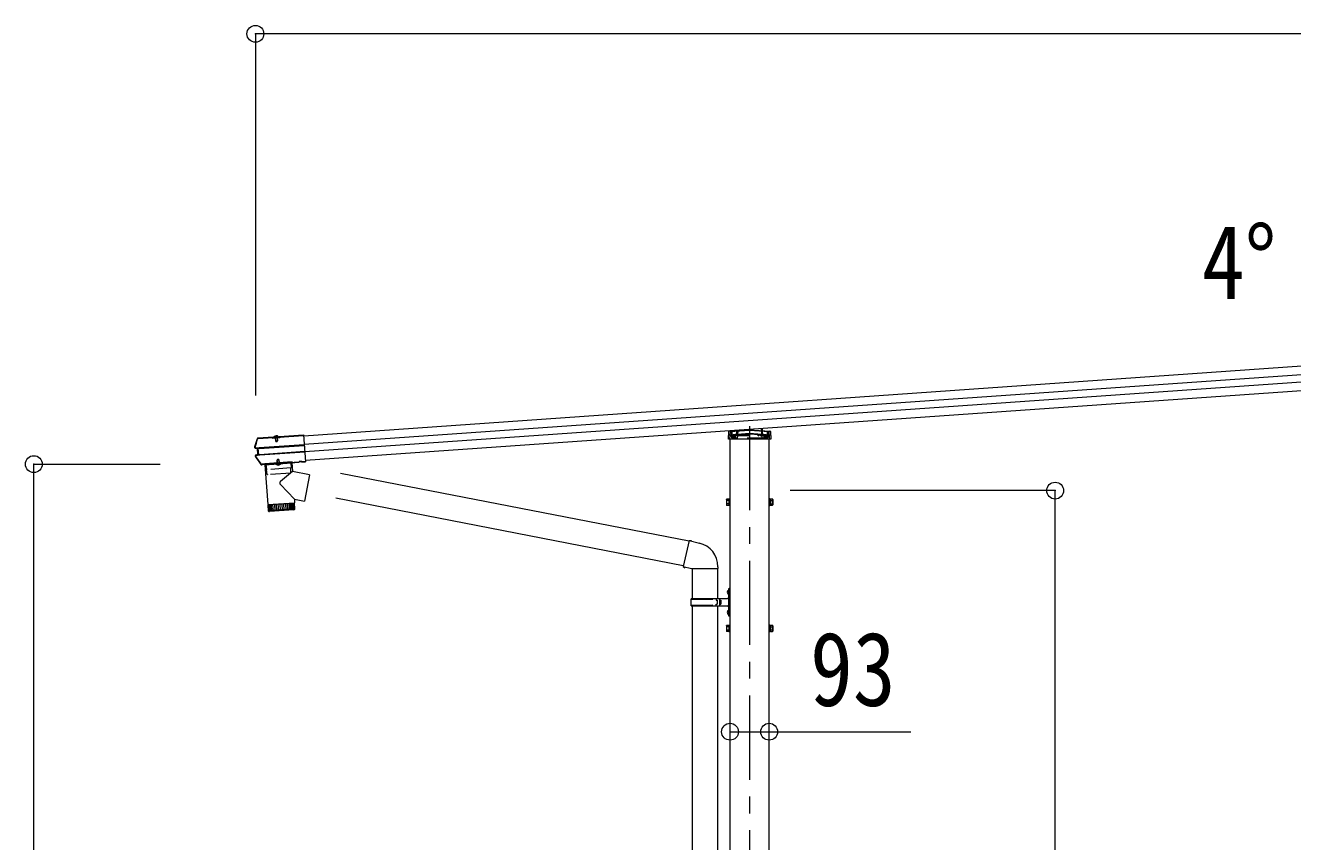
# Model space of a CAD drawing. Units: millimetres at full size, sheet at 1:40; details may follow other scales. Extents: x -11243 to 11243, y -7760 to 7760.
# Drawn here: x 405 to 3416, y -2915 to -976 of the extents above; entities that cross this region are included whole.
import ezdxf
from ezdxf.enums import TextEntityAlignment as Align

# ---------------------------------------------------------------- set-up
doc = ezdxf.new("R2010")
doc.units = ezdxf.units.MM
doc.header["$LTSCALE"] = 40
doc.header["$PDMODE"] = 32
doc.header["$PDSIZE"] = 40
doc.linetypes.add('CHAIN1', pattern=[8, 5, -1, 1, -1])
doc.linetypes.add('DASHED1', pattern=[1.8, 1.2, -0.6])
for name, color, linetype, lineweight in [('0-1_本体', 5, 'CHAIN1', 9), ('0-3_ELV2', 4, 'Continuous', 9), ('0-6_OTH_LINE', 6, 'Continuous', 9), ('0-7_SHAPE', 4, 'Continuous', 9), ('0-9_OUTLINE', 7, 'Continuous', 9)]:
    doc.layers.add(name, color=color, linetype=linetype, lineweight=lineweight)
doc.styles.add('ＭＳ ゴシック', font='')
doc.styles.get('ＭＳ ゴシック').set_extended_font_data('MS Gothic')

msp = doc.modelspace()

# ---------------------------------------------------------------- linework, layer by layer
at = {"layer": '0-1_本体'}
msp.add_line((2125.51, -1927.98), (2125.51, -4327.26), dxfattribs=at)
at = {"layer": '0-3_ELV2'}
for p, q in [((6277.2, -1587.51), (1066.12, -1951.9)), ((6278.62, -1607.82), (1067.54, -1972.21)), ((6279.83, -1625.06), (1068.74, -1989.45)), ((6281.25, -1645.37), (1070.16, -2009.76)), ((957.76, -1956.29), (957.57, -1956.43)), ((957.57, -1956.43), (957.67, -1957.9)), ((957.99, -1956.27), (957.76, -1956.29)), ((957.86, -1957.78), (957.76, -1956.29)), ((957.86, -1957.78), (993.47, -1955.29)), ((957.99, -1956.27), (993.37, -1953.79)), ((992.19, -1955.5), (992.32, -1957.46)), ((1009.28, -1956.28), (992.32, -1957.46)), ((993.47, -1955.29), (993.37, -1953.79)), ((993.62, -1954.59), (993.37, -1953.79)), ((993.54, -1955.88), (993.51, -1955.41)), ((1007.85, -1954.88), (993.54, -1955.88)), ((1007.6, -1953.74), (993.64, -1954.72)), ((993.64, -1954.72), (993.72, -1955.86)), ((994.77, -1954.64), (994.75, -1954.44)), ((1006.03, -1954.4), (995.35, -1955.15)), ((997.71, -1955.58), (997.81, -1957.08)), ((998.29, -1956.34), (998.43, -1955.83)), ((998.29, -1956.34), (1003.28, -1955.99)), ((998.29, -1956.34), (998.78, -1963.23)), ((998.73, -1956.31), (998.63, -1955.82)), ((998.73, -1956.31), (999.27, -1964.11)), ((1002.85, -1956.02), (1002.88, -1955.52)), ((1002.85, -1956.02), (1003.4, -1963.83)), ((1003.28, -1955.99), (1003.08, -1955.51)), ((1003.28, -1955.99), (1003.76, -1962.88)), ((1003.8, -1956.66), (1003.69, -1955.17)), ((1005.34, -1955.35), (1005.28, -1954.45)), ((1006.54, -1953.82), (1006.52, -1953.62)), ((1007.73, -1952.79), (1007.6, -1953.61)), ((1007.6, -1953.74), (1007.68, -1954.89)), ((1007.73, -1952.79), (1065.89, -1948.72)), ((1007.84, -1954.29), (1007.73, -1952.79)), ((1007.82, -1954.41), (1007.84, -1954.29)), ((1009.14, -1954.32), (1007.82, -1954.41)), ((1007.82, -1954.41), (1007.85, -1954.88)), ((1007.84, -1954.29), (1066, -1950.22)), ((1009.14, -1954.32), (1009.28, -1956.28)), ((1065.89, -1948.72), (1070.4, -2013.16)), ((2076.57, -1948.62), (2125.51, -1945.19)), ((2077.1, -1940.11), (2125.51, -1936.72)), ((2125.51, -1936.72), (2173.93, -1940.11)), ((2125.51, -1936.72), (2125.51, -1937.67)), ((2125.51, -1945.19), (2174.45, -1948.62)), ((2125.51, -1945.19), (2125.51, -1946.14)), ((2155.33, -1934.19), (2155.61, -1938.83)), ((2174.86, -1941.05), (2175.96, -1959.12)), ((956.63, -1981.67), (951.88, -1981.1)), ((958.04, -1980.33), (952.06, -1979.61)), ((957.55, -1981.61), (956.63, -1981.67)), ((957.67, -1957.9), (957.79, -1957.82)), ((957.79, -1957.82), (957.86, -1957.78)), ((958.95, -1980.27), (958.04, -1980.33)), ((959.18, -1996.66), (958.04, -1980.33)), ((958.26, -1981.67), (958.79, -1981.63)), ((959.56, -1980.28), (959.33, -1980.3)), ((1067.57, -1972.67), (960.44, -1980.17)), ((960.53, -1981.4), (1067.65, -1973.91)), ((998.78, -1963.23), (1003.76, -1962.88)), ((1003.08, -1964.63), (1003.76, -1962.88)), ((2079.01, -4831.4), (2079.01, -1959.12)), ((2172.01, -4831.4), (2172.01, -1959.12)), ((953.39, -1998.23), (959.18, -1996.66)), ((958.52, -1995.47), (957.59, -1995.54)), ((960.09, -1996.6), (959.18, -1996.66)), ((959.73, -1995.28), (959.2, -1995.32)), ((960.44, -1996.52), (960.67, -1996.5)), ((961.5, -1995.27), (1068.62, -1987.77)), ((961.59, -1996.5), (1068.71, -1989.01)), ((973.73, -2018.42), (1055.13, -2012.72)), ((973.83, -2019.91), (1055.24, -2014.22)), ((974.17, -2019.88), (1038.01, -2015.42)), ((1003.7, -2007.79), (1003.02, -2009.55)), ((1008.01, -2009.2), (1003.02, -2009.55)), ((1003.35, -2014.35), (1003.02, -2009.55)), ((1003.78, -2014.22), (1003.39, -2008.6)), ((1007.09, -2007.56), (1003.7, -2007.79)), ((1008.01, -2009.2), (1007.09, -2007.56)), ((1007.9, -2013.93), (1007.51, -2008.31)), ((1008.34, -2014), (1008.01, -2009.2)), ((1055.13, -2012.72), (1055.24, -2014.22)), ((1055.41, -2013.84), (1055.24, -2014.22)), ((1055.31, -2012.34), (1055.41, -2013.84)), ((1061.4, -2013.42), (1055.41, -2013.84)), ((1061.29, -2011.92), (1061.4, -2013.42)), ((1061.62, -2013.78), (1061.4, -2013.42)), ((1061.52, -2012.28), (1070.29, -2011.66)), ((1061.52, -2012.28), (1061.62, -2013.78)), ((1061.62, -2013.78), (1070.4, -2013.16)), ((1062.81, -2012.19), (1062.92, -2013.69)), ((1062.89, -2013.29), (1070.37, -2012.77)), ((966.62, -2018.91), (967.35, -2018.86)), ((967, -2020.39), (967.45, -2020.36)), ((967.35, -2018.86), (967.45, -2020.36)), ((973.61, -2019.56), (967.62, -2019.98)), ((973.5, -2018.06), (973.61, -2019.56)), ((973.61, -2019.02), (973.61, -2019.02)), ((973.83, -2019.91), (973.61, -2019.56)), ((973.73, -2018.42), (973.83, -2019.91)), ((1000.22, -2018.31), (1000.2, -2018.06)), ((1011.99, -2017.49), (1000.22, -2018.31)), ((1011.99, -2017.49), (1011.98, -2017.24)), ((2070.31, -2102.4), (2070.89, -2101.39)), ((2070.31, -2102.4), (2070.31, -2115.4)), ((2075.81, -2101.39), (2070.89, -2101.39)), ((2075.81, -2105.14), (2070.89, -2105.14)), ((2075.81, -2101.19), (2075.81, -2116.2)), ((2077.41, -2101.65), (2075.81, -2101.65)), ((2173.61, -2101.65), (2175.21, -2101.65)), ((2175.21, -2101.19), (2175.21, -2116.2)), ((2175.21, -2101.19), (2180.13, -2101.19)), ((2175.21, -2104.94), (2180.13, -2104.94)), ((2180.71, -2102.2), (2180.13, -2101.19)), ((2180.71, -2102.2), (2180.71, -2115.2)), ((2070.31, -2115.4), (2070.89, -2116.4)), ((2075.81, -2112.65), (2070.89, -2112.65)), ((2075.81, -2116.4), (2070.89, -2116.4)), ((2075.8, -2109.2), (2077.41, -2109.2)), ((2075.81, -2108.2), (2077.41, -2108.2)), ((2075.81, -2115.75), (2077.41, -2115.75)), ((2175.21, -2108.2), (2173.61, -2108.2)), ((2175.22, -2109.2), (2173.61, -2109.2)), ((2175.21, -2115.75), (2173.61, -2115.75)), ((2175.21, -2112.45), (2180.13, -2112.45)), ((2175.21, -2116.2), (2180.13, -2116.2)), ((2180.71, -2115.2), (2180.13, -2116.2)), ((2070.31, -2402.4), (2070.89, -2401.39)), ((2070.31, -2402.4), (2070.31, -2415.4)), ((2075.81, -2401.39), (2070.89, -2401.39)), ((2075.81, -2405.14), (2070.89, -2405.14)), ((2075.81, -2401.19), (2075.81, -2416.2)), ((2077.41, -2401.65), (2075.81, -2401.65)), ((2075.81, -2408.2), (2077.41, -2408.2)), ((2173.61, -2401.65), (2175.21, -2401.65)), ((2175.21, -2408.2), (2173.61, -2408.2)), ((2175.21, -2401.19), (2175.21, -2416.2)), ((2175.21, -2401.19), (2180.13, -2401.19)), ((2175.21, -2404.94), (2180.13, -2404.94)), ((2180.71, -2402.2), (2180.13, -2401.19)), ((2180.71, -2402.2), (2180.71, -2415.2)), ((2070.31, -2415.4), (2070.89, -2416.4)), ((2075.81, -2412.65), (2070.89, -2412.65)), ((2075.81, -2416.4), (2070.89, -2416.4)), ((2075.8, -2409.2), (2077.41, -2409.2)), ((2075.81, -2415.75), (2077.41, -2415.75)), ((2175.22, -2409.2), (2173.61, -2409.2)), ((2175.21, -2415.75), (2173.61, -2415.75)), ((2175.21, -2412.45), (2180.13, -2412.45)), ((2175.21, -2416.2), (2180.13, -2416.2)), ((2180.71, -2415.2), (2180.13, -2416.2))]:
    msp.add_line(p, q, dxfattribs=at)
at = {"layer": '0-3_ELV2', "linetype": 'DASHED1'}
for p, q in [((995.97, -1954.53), (995.9, -1954.78)), ((996.03, -1954), (1005.2, -1953.35)), ((996.1, -1955.09), (996.03, -1954)), ((998.09, -1951.62), (999.49, -1953.99)), ((998.43, -1955.83), (998.53, -1955.44)), ((998.53, -1955.44), (998.45, -1954.33)), ((998.61, -1955.82), (998.47, -1953.83)), ((998.63, -1955.82), (998.52, -1955.23)), ((1000.67, -1954.52), (999.49, -1953.99)), ((1000.67, -1954.52), (1001.77, -1953.83)), ((1002.83, -1951.29), (1001.77, -1953.83)), ((1002.9, -1955.52), (1002.76, -1953.53)), ((1002.92, -1955.13), (1002.84, -1954.02)), ((1002.88, -1955.52), (1002.91, -1954.92)), ((1003.08, -1955.51), (1002.92, -1955.13)), ((1005.28, -1954.45), (1005.2, -1953.35)), ((1005.33, -1953.87), (1005.44, -1954.11)), ((2076.64, -1948.62), (2174.38, -1948.62)), ((2079.12, -1941.97), (2078.07, -1959.12)), ((2078.54, -1951.42), (2083.51, -1951.42)), ((2078.59, -1950.62), (2172.44, -1950.62)), ((2125.51, -1947.2), (2078.6, -1950.48)), ((2125.51, -1938.73), (2079.12, -1941.97)), ((2082.31, -1941.75), (2082.31, -1955.39)), ((2082.31, -1955.39), (2083.31, -1957.12)), ((2083.51, -1941.67), (2083.51, -1957.12)), ((2085.01, -1950.03), (2085.01, -1957.12)), ((2088.11, -1950.62), (2088.11, -1957.12)), ((2088.24, -1950.62), (2088.24, -1957.12)), ((2088.51, -1949.79), (2088.51, -1957.12)), ((2088.51, -1955.39), (2091.51, -1955.39)), ((2091.51, -1949.58), (2091.51, -1957.12)), ((2094.75, -1949.56), (2095.44, -1938.38)), ((2097.45, -1938.24), (2096.17, -1959.12)), ((2099.51, -1948.62), (2099.51, -1950.62)), ((2104.01, -1951.42), (2104.01, -1948.7)), ((2105.51, -1951.42), (2104.01, -1951.42)), ((2105.51, -1948.6), (2105.51, -1951.42)), ((2171.91, -1941.97), (2125.51, -1938.73)), ((2172.43, -1950.48), (2125.51, -1947.2)), ((2145.51, -1951.42), (2145.51, -1948.6)), ((2145.51, -1951.42), (2147.01, -1951.42)), ((2147.01, -1948.7), (2147.01, -1951.42)), ((2151.51, -1950.62), (2151.51, -1948.62)), ((2153.33, -1934.33), (2154.85, -1959.12)), ((2155.61, -1938.83), (2156.27, -1949.56)), ((2159.51, -1949.58), (2159.51, -1957.12)), ((2159.51, -1955.39), (2162.51, -1955.39)), ((2162.51, -1949.79), (2162.51, -1957.12)), ((2162.78, -1950.62), (2162.78, -1957.12)), ((2162.91, -1950.62), (2162.91, -1957.12)), ((2166.01, -1950.03), (2166.01, -1957.12)), ((2167.51, -1941.67), (2167.51, -1957.12)), ((2167.51, -1951.42), (2172.48, -1951.42)), ((2167.71, -1957.12), (2168.71, -1955.39)), ((2168.71, -1941.75), (2168.71, -1955.39)), ((2172.96, -1959.12), (2171.91, -1941.97)), ((2167.71, -1957.12), (2083.31, -1957.12)), ((1006.04, -2016.91), (1004.94, -2017.6)), ((1006.04, -2016.91), (1007.22, -2017.44)), ((1003.78, -2020.4), (1004.94, -2017.6)), ((1008.76, -2020.05), (1007.22, -2017.44))]:
    msp.add_line(p, q, dxfattribs=at)
at = {"layer": '0-3_ELV2'}
for points in [[(993.47, -1955.29), (993.51, -1955.41), (992.19, -1955.5)], [(1005.34, -1955.35), (996.17, -1955.99), (996.1, -1955.09)], [(2175.96, -1959.12), (2075.06, -1959.12), (2076.17, -1941.05)], [(950.96, -1977.97), (953.78, -1968.31), (956.79, -1958.7)], [(953, -1996.78), (957.59, -1995.54), (956.63, -1981.67)], [(998.78, -1963.23), (999.69, -1964.87), (1003.08, -1964.63)], [(965.58, -2018.43), (959.02, -2009.4), (952.66, -2000.22)], [(1038.44, -2014.39), (1038.37, -2013.39), (973.53, -2017.92), (973.6, -2018.92)], [(1061.52, -2012.28), (1061.29, -2011.92), (1055.31, -2012.34), (1055.13, -2012.72)], [(973.73, -2018.42), (973.5, -2018.06), (967.52, -2018.48), (967.35, -2018.86)], [(967.52, -2018.48), (967.62, -2019.98), (967.45, -2020.36)], [(2079.01, -2100.2), (2077.41, -2100.2), (2077.41, -2117.2), (2079.01, -2117.2)], [(2172.01, -2100.2), (2173.61, -2100.2), (2173.61, -2117.2), (2172.01, -2117.2)], [(2079.01, -2400.2), (2077.41, -2400.2), (2077.41, -2417.2), (2079.01, -2417.2)], [(2172.01, -2400.2), (2173.61, -2400.2), (2173.61, -2417.2), (2172.01, -2417.2)]]:
    msp.add_lwpolyline(points, dxfattribs=at)
for centre, radius, start, end in [((958.3, -1959.53), 3.19, 103.22631, 162.05142), ((995.3, -1954.4), 0.55, 142.43917, 184), ((995.31, -1954.6), 0.545, 184, 274), ((1000.97, -1958.76), 7.7, 45.56083, 142.43917), ((1005.99, -1953.86), 0.545, 274, 4), ((1005.98, -1953.66), 0.55, 4, 45.56083), ((2076.64, -1949.61), 1, 94, 176.5), ((2077.16, -1941.11), 1, 94, 176.5), ((2173.86, -1941.11), 1, 3.5, 86), ((2174.38, -1949.61), 1, 3.5, 86), ((952.21, -1978.32), 2.8, 164.31277, 263.16971), ((1432.81, -2113.3), 502, 162.04537, 164.31277), ((952.21, -1978.32), 1.3, 164.24366, 263.03582), ((957.93, -1959.07), 1.2, 102.71221, 162.01357), ((953.73, -1999.49), 2.8, 105.16971, 214.06629), ((1367.26, -1719.86), 502, 214.06629, 216.59248), ((953.74, -1999.49), 1.3, 105.30295, 214.13631), ((1037.44, -2014.46), 1, 274, 4), ((966.77, -2017.21), 3.19, 216.58984, 274.01289), ((966.54, -2017.72), 1.2, 216.62025, 274.01295), ((974.6, -2018.85), 1, 184, 274), ((1005.76, -2012.96), 7.7, 223.98312, 324.01688), ((2073.63, -2103.27), 3.32, 145.61575, 214.38425), ((2082.73, -2108.9), 12.42, 162.41205, 197.58795), ((2177.39, -2103.07), 3.32, 325.61575, 34.38425), ((2168.29, -2108.7), 12.42, 342.41205, 17.58795), ((2073.63, -2114.53), 3.32, 145.61575, 214.38425), ((2177.39, -2114.33), 3.32, 325.61575, 34.38425), ((2073.63, -2403.27), 3.32, 145.61575, 214.38425), ((2082.73, -2408.9), 12.42, 162.41205, 197.58795), ((2177.39, -2403.07), 3.32, 325.61575, 34.38425), ((2168.29, -2408.7), 12.42, 342.41205, 17.58795), ((2073.63, -2414.53), 3.32, 145.61575, 214.38425), ((2177.39, -2414.33), 3.32, 325.61575, 34.38425)]:
    msp.add_arc(centre, radius, start, end, dxfattribs=at)
at = {"layer": '0-3_ELV2', "linetype": 'DASHED1'}
for centre, radius, start, end in [((995.42, -1954.64), 0.5, 274, 344), ((996.74, -1954.75), 0.8, 94, 164), ((997.96, -1954.36), 0.5, 4, 94), ((1003.34, -1953.99), 0.5, 94, 184), ((1004.6, -1954.2), 0.8, 24, 94), ((1005.89, -1953.91), 0.5, 204, 274), ((2076.64, -1949.62), 1, 90, 176.5), ((2174.38, -1949.62), 1, 3.5, 90)]:
    msp.add_arc(centre, radius, start, end, dxfattribs=at)
at = {"layer": '0-3_ELV2'}
for centre, major_axis, ratio, start_param, end_param in [((993.84, -1957.77), (-0.22, 3.19), 0.014286, 5.9883828, 6.2220988), ((1007.83, -1956.8), (-0.22, 3.19), 0.014286, 0.0610865, 0.2948025), ((960.57, -1981.97), (3.03, -0.36), 0.014525, 2.4375911, 3.0658321), ((960.57, -1981.98), (2.99, 0.21), 0.19438, 1.5707963, 2.1939282), ((960.46, -1980.45), (1.52, -0.18), 0.014525, 2.4126357, 3.0658321), ((960.46, -1980.46), (1.5, 0.1), 0.19438, 1.5707963, 2.2034964), ((961.46, -1994.67), (2.95, 0.8), 0.014957, 3.2171785, 3.8372566), ((961.46, -1994.68), (2.99, 0.21), 0.19438, 4.0848352, 4.712389), ((961.56, -1996.2), (1.48, 0.4), 0.014957, 3.2171785, 3.8435615), ((961.57, -1996.21), (1.5, 0.1), 0.19438, 4.0561004, 4.712389)]:
    msp.add_ellipse(centre, major_axis=major_axis, ratio=ratio, start_param=start_param, end_param=end_param, dxfattribs=at)
at = {"layer": '0-6_OTH_LINE'}
for p, q in [((951.41, -996.31), (951.41, -1855.21)), ((6361.41, -996.31), (951.41, -996.31)), ((424.88, -4281.4), (424.88, -2018.4)), ((424.88, -2018.4), (724.88, -2018.4)), ((2851.51, -2081.4), (2222.01, -2081.4)), ((2851.51, -4281.4), (2851.51, -2081.4)), ((2079.01, -2654.09), (2172.01, -2654.09)), ((2172.01, -2654.09), (2508.16, -2654.09))]:
    msp.add_line(p, q, dxfattribs=at)
for p in [(951.41, -996.31), (424.88, -2018.4), (2851.51, -2081.4), (2079.01, -2654.09), (2172.01, -2654.09)]:
    msp.add_point(p, dxfattribs=at)
at = {"layer": '0-9_OUTLINE', "linetype": 'DASHED1'}
for p, q in [((1035.87, -2015.57), (1036.34, -2027.08)), ((976.31, -2019.73), (977.45, -2031.2)), ((1035.87, -2027.6), (977.98, -2031.65)), ((979.46, -2043.09), (978.18, -2031.63)), ((1035.4, -2039.66), (980, -2043.53)), ((1035.87, -2039.15), (1035.54, -2027.62))]:
    msp.add_line(p, q, dxfattribs=at)
at = {"layer": '0-9_OUTLINE'}
for p, q in [((1037.95, -2015.42), (1039.4, -2036.23)), ((974.1, -2019.89), (980.73, -2114.66)), ((1039.4, -2036.23), (1011.1, -2059.69)), ((1080.16, -2044.15), (1039.4, -2036.23)), ((1080.16, -2044.15), (1068.1, -2106.19)), ((1981.59, -2201.72), (1153.9, -2040.83)), ((1043.97, -2101.5), (1010.69, -2067.01)), ((1043.97, -2101.5), (1044.57, -2110.19)), ((1043.97, -2101.5), (1068.1, -2106.19)), ((1967.99, -2260.19), (1142.45, -2099.73)), ((980.73, -2114.66), (1044.57, -2110.19)), ((1044.64, -2111.19), (980.8, -2115.65)), ((980.8, -2115.65), (981.94, -2128.66)), ((982.52, -2130.18), (981.5, -2115.61)), ((981.93, -2128.61), (1045.32, -2124.17)), ((982.72, -2115.52), (983.77, -2130.48)), ((985.58, -2130.36), (984.54, -2115.39)), ((1042.54, -2127.38), (985.14, -2131.39)), ((985.22, -2114.34), (985.31, -2115.34)), ((986.9, -2115.23), (987.94, -2130.19)), ((990.8, -2129.99), (989.76, -2115.03)), ((994.11, -2129.76), (993.07, -2114.8)), ((996.76, -2114.54), (997.81, -2129.5)), ((1000.76, -2114.26), (1001.81, -2129.22)), ((1005, -2113.96), (1006.04, -2128.93)), ((1009.38, -2113.66), (1010.43, -2128.62)), ((1013.84, -2113.34), (1014.88, -2128.31)), ((1018.26, -2113.03), (1019.31, -2128)), ((1022.59, -2112.73), (1023.63, -2127.7)), ((1026.71, -2112.44), (1027.76, -2127.41)), ((1030.57, -2112.17), (1031.62, -2127.14)), ((1034.08, -2111.93), (1035.13, -2126.89)), ((1037.17, -2111.71), (1038.22, -2126.68)), ((1039.79, -2111.53), (1040.84, -2126.49)), ((1040.08, -2110.51), (1040.14, -2111.5)), ((1041.88, -2111.38), (1042.93, -2126.35)), ((1043.41, -2111.28), (1044.45, -2126.24)), ((1045.33, -2124.23), (1044.64, -2111.19)), ((1981.95, -2200.16), (1967.59, -2261.91)), ((1981.95, -2200.16), (2006.26, -2205.97)), ((1967.59, -2261.91), (1987.67, -2266.45)), ((1967.59, -2261.91), (1971.59, -2264.58)), ((1972.46, -2263.01), (1971.59, -2264.58)), ((1987.67, -2266.45), (2050.4, -2266.45)), ((1989.03, -2266.45), (1989.03, -2337.45)), ((2049.03, -2266.45), (2049.03, -2337.45)), ((2050.4, -2262.29), (2050.4, -2266.45)), ((2075.01, -2314.45), (2078.01, -2312.95)), ((2075.01, -2314.45), (2075.01, -2378.45)), ((2078.01, -2312.95), (2078.01, -2379.95)), ((2078.01, -2312.95), (2079.01, -2312.95)), ((1986.04, -2339.45), (2036.37, -2339.45)), ((1987.04, -2337.45), (2073.04, -2337.45)), ((1987.04, -2337.45), (1987.04, -2339.45)), ((2046.04, -2337.45), (2046.04, -2341.95)), ((2046.04, -2341.95), (2048.04, -2341.95)), ((2048.04, -2341.95), (2048.04, -2350.95)), ((2054.01, -2337.45), (2054.01, -2355.45)), ((2054.01, -2341.95), (2057.01, -2341.95)), ((2057.01, -2341.95), (2057.01, -2350.95)), ((2072.71, -2320.3), (2074.75, -2321.3)), ((2073.98, -2318.3), (2074.61, -2318.3)), ((2073.98, -2318.3), (2073.98, -2326.6)), ((2073.98, -2326.6), (2074.61, -2326.6)), ((2074.61, -2318.3), (2075.01, -2318.7)), ((2074.75, -2321.3), (2075.37, -2322.45)), ((1986.04, -2353.45), (2036.37, -2353.45)), ((1987.04, -2355.45), (1987.04, -2353.45)), ((1987.04, -2355.45), (2073.04, -2355.45)), ((1989.02, -2355.45), (1989.02, -3197.42)), ((2046.04, -2355.45), (2046.04, -2350.95)), ((2046.04, -2350.95), (2048.04, -2350.95)), ((2049.02, -2355.45), (2049.02, -3197.42)), ((2054.01, -2350.95), (2057.01, -2350.95)), ((2072.71, -2368.3), (2074.75, -2369.3)), ((2073.98, -2366.3), (2074.61, -2366.3)), ((2073.98, -2366.3), (2073.98, -2374.6)), ((2073.98, -2374.6), (2074.61, -2374.6)), ((2074.61, -2366.3), (2074.61, -2374.6)), ((2074.61, -2366.3), (2075.01, -2366.7)), ((2074.61, -2374.6), (2075.01, -2374.2)), ((2074.75, -2369.3), (2075.37, -2370.45)), ((2075.01, -2378.45), (2078.01, -2379.95)), ((2078.01, -2379.95), (2079.01, -2379.95))]:
    msp.add_line(p, q, dxfattribs=at)
for points in [[(1981.95, -2200.16), (1986.67, -2199.71), (1986.81, -2201.32)], [(2072.71, -2324.6), (2074.75, -2323.6), (2075.37, -2322.45)], [(2074.61, -2318.3), (2074.61, -2326.6), (2075.01, -2326.2)], [(2072.71, -2372.6), (2074.75, -2371.6), (2075.37, -2370.45)]]:
    msp.add_lwpolyline(points, dxfattribs=at)
at = {"layer": '0-9_OUTLINE', "linetype": 'DASHED1'}
for centre, start, end in [((977.95, -2031.15), 185.67065, 274), ((979.96, -2043.04), 186.38594, 274), ((1035.37, -2039.16), 274, 1.61406), ((1035.84, -2027.1), 274, 2.32935)]:
    msp.add_arc(centre, 0.5, start, end, dxfattribs=at)
at = {"layer": '0-9_OUTLINE'}
for centre, radius, start, end in [((1014.29, -2063.54), 5, 129.65551, 223.97399), ((984.93, -2128.4), 3, 185, 274.04832), ((1042.33, -2124.38), 3, 274, 3), ((1992.4, -2262.29), 58, 0, 76.56538), ((2034.79, -2346.45), 49.25, 171.82876, 180.00002), ((2034.79, -2346.45), 49.25, 180.00002, 188.17127), ((2036.37, -2337.45), 2, 270, 359.99998), ((2078.31, -2322.45), 6, 136.21765, 223.78235), ((2073.01, -2335.45), 2, 270, 359.99998), ((2036.37, -2355.45), 2, 0.00005, 90.00004), ((2078.31, -2370.45), 6, 136.21765, 223.78235), ((2073.01, -2357.45), 2, 0.00005, 90.00004)]:
    msp.add_arc(centre, radius, start, end, dxfattribs=at)

# ---------------------------------------------------------------- texts
at = {"layer": '0-6_OTH_LINE', "color": 7, "style": 'ＭＳ ゴシック', "width": 0.85}
msp.add_text('93', height=176, dxfattribs=at).set_placement((2269.03, -2645.62), align=Align.BOTTOM_LEFT)
at = {"layer": '0-7_SHAPE', "color": 7, "style": 'ＭＳ ゴシック', "width": 0.85}
msp.add_text('4°', height=176, dxfattribs=at).set_placement((3199.97, -1679.15), align=Align.BOTTOM_LEFT)

doc.saveas('drawing.dxf')
